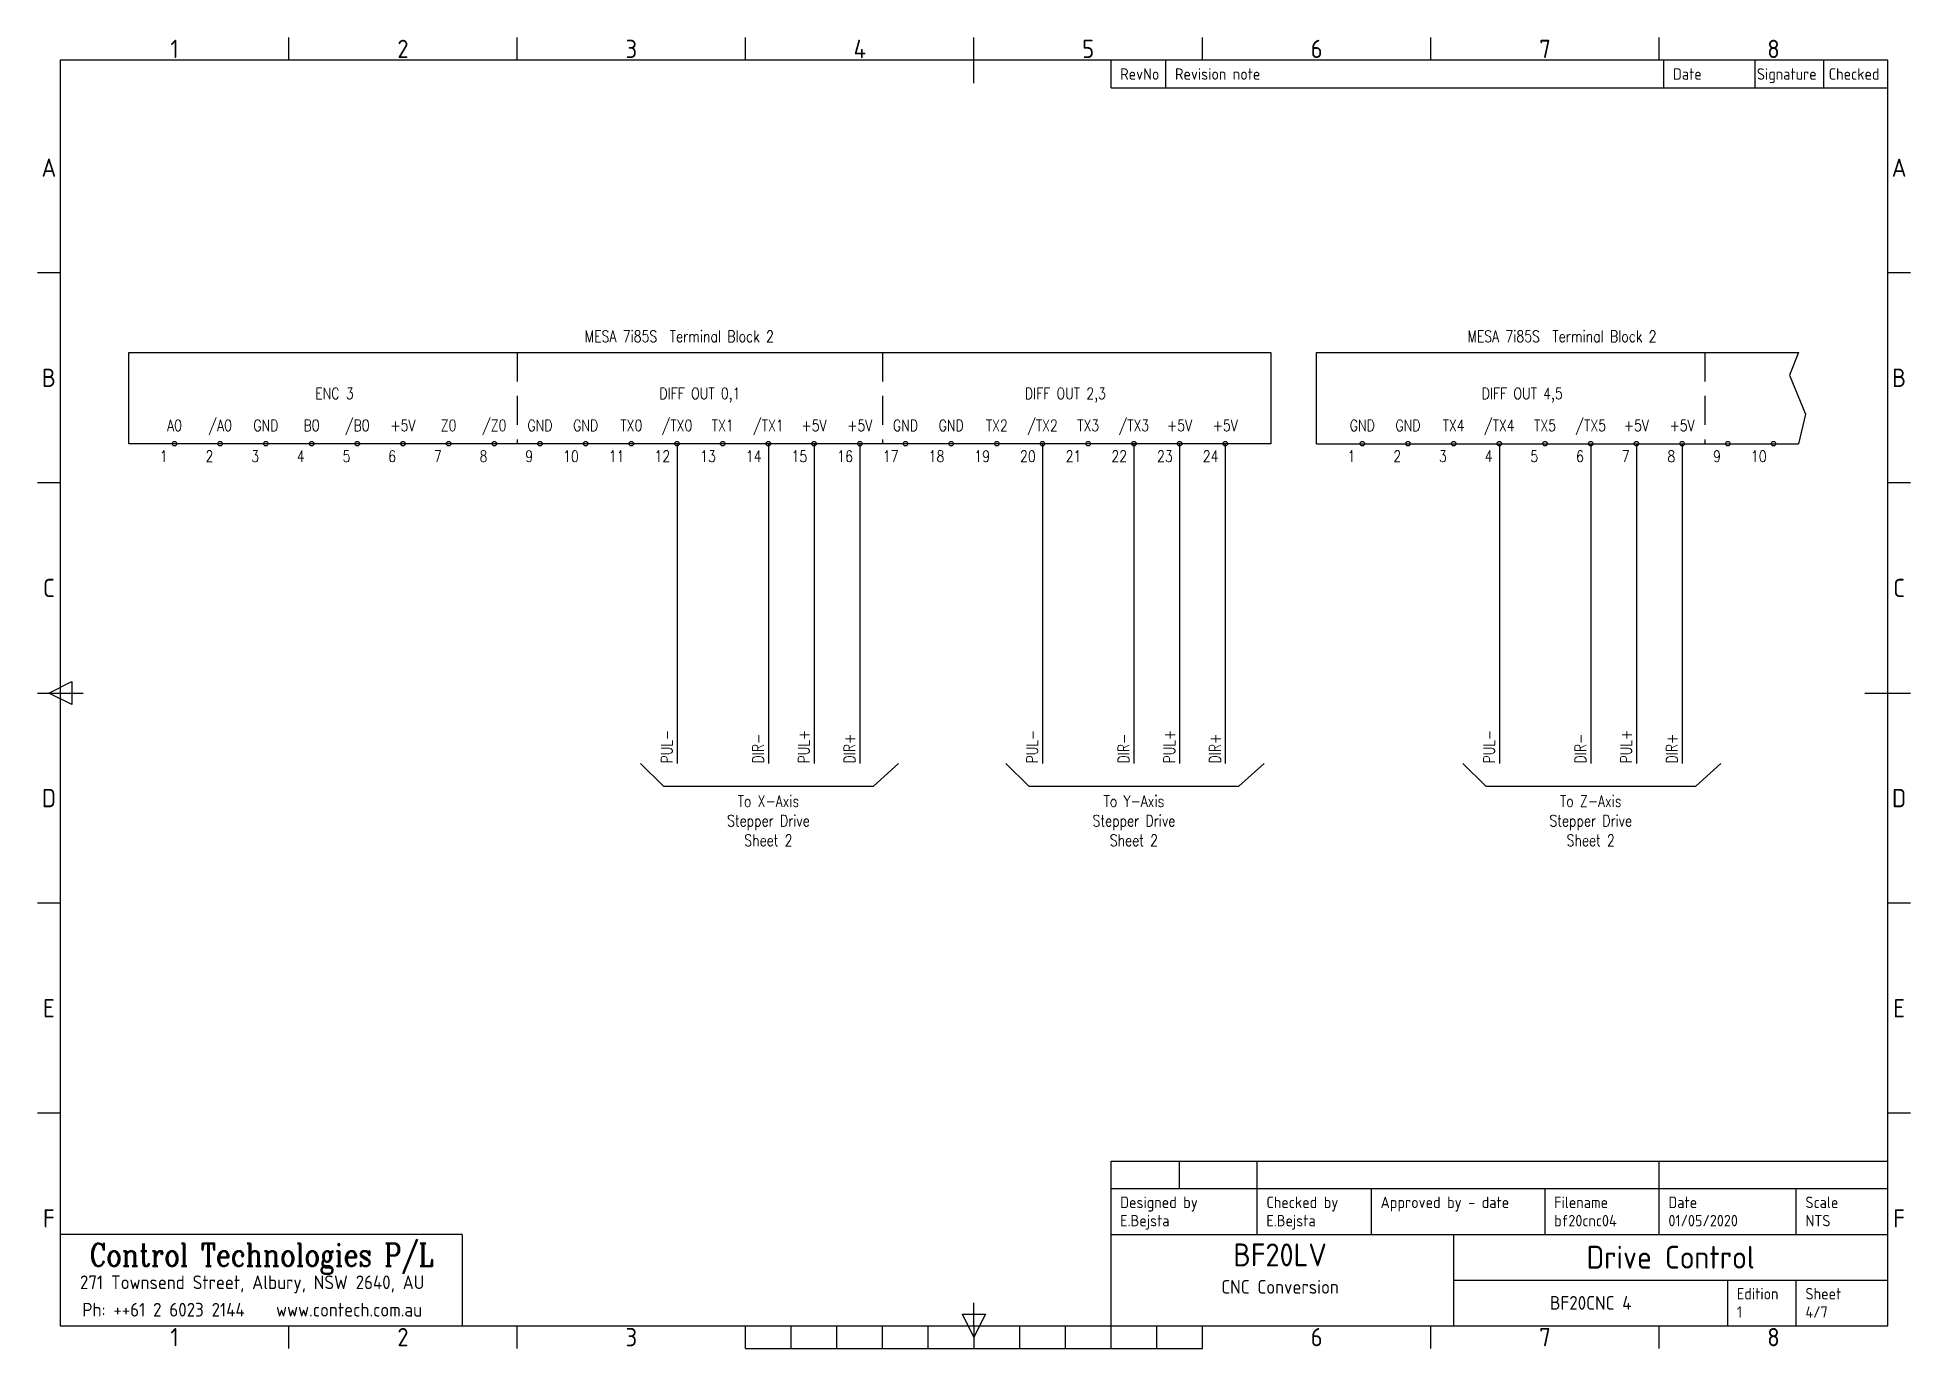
# Model space of a CAD drawing. Extents: x 0 to 410, y 0 to 287.
import ezdxf
from ezdxf.enums import TextEntityAlignment as Align

# ---------------------------------------------------------------- set-up
doc = ezdxf.new("R2010")
doc.units = 0
doc.linetypes.add('DASHED2', pattern=[9.525, 6.35, -3.175])
for name, color, linetype in [('FRAME025', 7, 'CONTINUOUS'), ('FRAME050', 6, 'CONTINUOUS'), ('FRAME070', 5, 'CONTINUOUS'), ('LAYER1', 7, 'CONTINUOUS')]:
    doc.layers.add(name, color=color, linetype=linetype)
doc.styles.add('ISOCP', font='isocp.shx')
doc.styles.add('ROMAN', font='romanc.shx', dxfattribs={"width": 0.8})
doc.styles.add('SIMPLEX', font='simplex.shx', dxfattribs={"width": 0.8})
doc.styles.get("Standard").update_dxf_attribs({"font": 'ISOCP'})

# ---------------------------------------------------------------- blocks, each defined once
blk = doc.blocks.new('CT_FRAME')
at = {"layer": 'FRAME050'}
for p, q in [((60, 287), (60, 292)), ((110, 287), (110, 292)), ((160, 287), (160, 292)), ((210, 282), (210, 292)), ((260, 287), (260, 292)), ((310, 287), (310, 292)), ((360, 287), (360, 292)), ((10, 240.5), (5, 240.5)), ((415, 240.5), (410, 240.5)), ((10, 194.5), (5, 194.5)), ((415, 194.5), (410, 194.5)), ((5, 148.5), (15, 148.5)), ((7.5, 148.5), (12.5, 151)), ((12.5, 146), (7.5, 148.5)), ((12.5, 151), (12.5, 146)), ((405, 148.5), (415, 148.5)), ((10, 102.5), (5, 102.5)), ((415, 102.5), (410, 102.5)), ((10, 56.5), (5, 56.5)), ((415, 56.5), (410, 56.5)), ((207.5, 12.5), (212.5, 12.5)), ((210, 7.5), (207.5, 12.5)), ((210, 10), (210, 15)), ((212.5, 12.5), (210, 7.5)), ((60, 5), (60, 10)), ((110, 5), (110, 10)), ((160, 5), (160, 10)), ((170, 5), (170, 10)), ((180, 5), (180, 10)), ((190, 5), (190, 10)), ((200, 5), (200, 10)), ((210, 10), (210, 5)), ((220, 5), (220, 10)), ((230, 5), (230, 10)), ((240, 5), (240, 10)), ((250, 5), (250, 10)), ((260, 5), (260, 10)), ((310, 5), (310, 10)), ((360, 5), (360, 10)), ((160, 5), (260, 5))]:
    blk.add_line(p, q, dxfattribs=at)
at = {"layer": 'FRAME070'}
for p, q in [((410, 287), (10, 287)), ((10, 287), (10, 10)), ((240, 281), (240, 287)), ((252, 281), (252, 287)), ((361, 281), (361, 287)), ((381, 281), (381, 287)), ((396, 281), (396, 287)), ((410, 10), (410, 287)), ((240, 281), (410, 281)), ((240, 46), (410, 46)), ((240, 40), (240, 46)), ((255, 40), (255, 46)), ((272, 40), (272, 46)), ((360, 40), (360, 46)), ((240, 40), (410, 40)), ((240, 10), (240, 40)), ((272, 30), (272, 40)), ((297, 30), (297, 40)), ((335, 30), (335, 40)), ((360, 30), (360, 40)), ((390, 30), (390, 40)), ((98, 30), (10, 30)), ((98, 30), (98, 10)), ((240, 30), (410, 30)), ((315, 10), (315, 30)), ((315, 20), (410, 20)), ((375, 10), (375, 20)), ((390, 10), (390, 20)), ((10, 10), (410, 10))]:
    blk.add_line(p, q, dxfattribs=at)
at = {"layer": 'FRAME025', "style": 'ISOCP'}
for s, p in [('RevNo', (242, 284)), ('Revision note', (254, 284)), ('Date', (363, 284)), ('Signature', (381.36, 284)), ('Checked', (397.08, 284)), ('Designed by', (242, 37)), ('Checked by', (274, 37)), ('Approved by - date', (299, 37)), ('Filename', (337, 37)), ('Date', (362, 37)), ('Scale', (392, 37)), ('Edition', (377, 17)), ('Sheet', (392, 17))]:
    blk.add_text(s, height=2.5, dxfattribs=at).set_placement(p, align=Align.MIDDLE_LEFT)
at = {"layer": 'FRAME025', "style": 'ROMAN', "width": 0.8}
blk.add_text('Control Technologies P/L', height=5, dxfattribs=at).set_placement((54, 28), align=Align.TOP_CENTER)
at = {"layer": 'FRAME025'}
for s, p in [('271 Townsend Street, Albury, NSW 2640, AU', (52, 21)), ('Ph: ++61 2 6023 2144    www.contech.com.au', (52, 15))]:
    blk.add_text(s, height=3, dxfattribs=at).set_placement(p, align=Align.TOP_CENTER)
at = {"layer": 'FRAME025', "style": 'ISOCP', "flags": 8}
for tag, p in [('DESIGNED_BY', (242, 33)), ('CHECKED_BY', (274, 33)), ('APPROVED_BY_DATE', (299, 33)), ('FILENAME', (337, 33)), ('DATE', (362, 33)), ('SCALE', (392, 33)), ('EDITION', (377, 13)), ('SHEET', (392, 13))]:
    blk.add_attdef(tag, text='', height=2.5, dxfattribs=at).set_placement(p, align=Align.MIDDLE_LEFT)
at = {"layer": 'FRAME050', "style": 'ISOCP'}
for s, p in [('1', (35, 289.5)), ('2', (85, 289.5)), ('3', (135, 289.5)), ('4', (185, 289.5)), ('5', (235, 289.5)), ('6', (285, 289.5)), ('7', (335, 289.5)), ('8', (385, 289.5)), ('A', (7.5, 263.5)), ('A', (412.5, 263.5)), ('B', (7.5, 217.5)), ('B', (412.5, 217.5)), ('C', (7.5, 171.5)), ('C', (412.5, 171.5)), ('D', (7.5, 125.5)), ('D', (412.5, 125.5)), ('E', (7.5, 79.5)), ('E', (412.5, 79.5)), ('F', (7.5, 33.5)), ('F', (412.5, 33.5)), ('1', (35, 7.5)), ('2', (85, 7.5)), ('3', (135, 7.5)), ('6', (285, 7.5)), ('7', (335, 7.5)), ('8', (385, 7.5))]:
    blk.add_text(s, height=4, dxfattribs=at).set_placement(p, align=Align.MIDDLE)
at = {"layer": 'FRAME050', "flags": 8}
for tag, height, p in [('OWNER_1', 5, (277, 23)), ('OWNER_2', 3, (277, 17)), ('OWNER_3', 3, (277, 12))]:
    blk.add_attdef(tag, text='', height=height, dxfattribs=at).set_placement(p, align=Align.CENTER)
at = {"layer": 'FRAME050', "style": 'ISOCP', "flags": 8}
for tag, height, p in [('TITLE', 5, (362.5, 25)), ('DRAWING_NUMBER', 3, (345, 15))]:
    blk.add_attdef(tag, text='', height=height, dxfattribs=at).set_placement(p, align=Align.MIDDLE)

msp = doc.modelspace()

# ---------------------------------------------------------------- linework, layer by layer
at = {"layer": 'LAYER1', "linetype": 'Continuous'}
for p, q in [((20, 198.07), (20, 218.07)), ((20, 218.07), (270, 218.07)), ((270, 218.07), (270, 198.07)), ((280, 198.07), (280, 218.07)), ((280, 218.07), (385.5, 218.07)), ((385.5, 218.07), (383.5, 213.07)), ((383.5, 213.07), (387, 204.57)), ((387, 204.57), (385.5, 198.07)), ((140, 198.07), (140, 128.07)), ((160, 198.07), (160, 128.07)), ((170, 198.07), (170, 128.07)), ((180, 198.07), (180, 128.07)), ((220, 198.07), (220, 128.07)), ((240, 198.07), (240, 128.07)), ((250, 198.07), (250, 128.07)), ((260, 198.07), (260, 128.07)), ((280, 198.07), (385.5, 198.07)), ((320, 198.07), (320, 128.07)), ((340, 198.07), (340, 128.07)), ((350, 198.07), (350, 128.07)), ((360, 198.07), (360, 128.07)), ((132, 128.07), (137, 123.07)), ((183, 123.07), (188.5, 128.07)), ((212, 128.07), (217, 123.07)), ((263, 123.07), (268.5, 128.07)), ((312, 128.07), (317, 123.07)), ((363, 123.07), (368.5, 128.07)), ((137, 123.07), (183, 123.07)), ((217, 123.07), (263, 123.07)), ((317, 123.07), (363, 123.07))]:
    msp.add_line(p, q, dxfattribs=at)
at = {"layer": 'LAYER1', "linetype": 'DASHED2'}
for p, q in [((105, 218.07), (105, 198.07)), ((185, 218.07), (185, 198.07)), ((365, 218.07), (365, 198.07))]:
    msp.add_line(p, q, dxfattribs=at)
at = {"layer": 'LAYER1', "color": 0, "linetype": 'Continuous'}
msp.add_line((270, 198.07), (20, 198.07), dxfattribs=at)
for centre in [(30, 198.07), (40, 198.07), (50, 198.07), (60, 198.07), (70, 198.07), (80, 198.07), (90, 198.07), (100, 198.07), (110, 198.07), (120, 198.07), (130, 198.07), (140, 198.07), (150, 198.07), (160, 198.07), (170, 198.07), (180, 198.07), (190, 198.07), (200, 198.07), (210, 198.07), (220, 198.07), (230, 198.07), (240, 198.07), (250, 198.07), (260, 198.07), (290, 198.07), (300, 198.07), (310, 198.07), (320, 198.07), (330, 198.07), (340, 198.07), (350, 198.07), (360, 198.07), (370, 198.07), (380, 198.07)]:
    msp.add_circle(centre, 0.5, dxfattribs=at)

# ---------------------------------------------------------------- block references
at = {"layer": 'FRAME025', "linetype": 'Continuous'}
ref = msp.add_blockref('CT_FRAME', (-5, -5), dxfattribs=at)
ref.add_attrib('FILENAME', 'bf20cnc04', dxfattribs={"height": 2.5, "style": 'ISOCP'}).set_placement((332, 28), align=Align.MIDDLE_LEFT)
ref.add_attrib('DRAWING_NUMBER', 'BF20CNC 4', dxfattribs={"layer": 'FRAME050', "height": 3, "style": 'ISOCP'}).set_placement((340, 10), align=Align.MIDDLE)
ref.add_attrib('OWNER_2', 'CNC Conversion', dxfattribs={"layer": 'FRAME050', "height": 3}).set_placement((272, 12), align=Align.CENTER)
ref.add_attrib('OWNER_1', 'BF20LV', dxfattribs={"layer": 'FRAME050', "height": 5}).set_placement((272, 18), align=Align.CENTER)
ref.add_attrib('CHECKED_BY', 'E.Bejsta', dxfattribs={"height": 2.5, "style": 'ISOCP'}).set_placement((269, 28), align=Align.MIDDLE_LEFT)
ref.add_attrib('DESIGNED_BY', 'E.Bejsta', dxfattribs={"height": 2.5, "style": 'ISOCP'}).set_placement((237, 28), align=Align.MIDDLE_LEFT)
ref.add_attrib('DATE', '01/05/2020', dxfattribs={"height": 2.5, "style": 'ISOCP'}).set_placement((357, 28), align=Align.MIDDLE_LEFT)
ref.add_attrib('TITLE', 'Drive Control', dxfattribs={"layer": 'FRAME050', "height": 5, "style": 'ISOCP'}).set_placement((357.5, 20), align=Align.MIDDLE)
ref.add_attrib('SCALE', 'NTS', dxfattribs={"height": 2.5, "style": 'ISOCP'}).set_placement((387, 28), align=Align.MIDDLE_LEFT)
ref.add_attrib('EDITION', '1', dxfattribs={"height": 2.5, "style": 'ISOCP'}).set_placement((372, 8), align=Align.MIDDLE_LEFT)
ref.add_attrib('SHEET', '4/7', dxfattribs={"height": 2.5, "style": 'ISOCP'}).set_placement((387, 8), align=Align.MIDDLE_LEFT)

# ---------------------------------------------------------------- texts
at = {"layer": 'LAYER1', "linetype": 'Continuous', "style": 'SIMPLEX', "width": 0.8}
for s, p in [('MESA 7i85S  Terminal Block 2', (140.5, 219.57)), ('MESA 7i85S  Terminal Block 2', (333.71, 219.57)), ('ENC 3', (65, 207.07)), ('DIFF OUT 0,1', (145, 207.07)), ('DIFF OUT 2,3', (225, 207.07)), ('DIFF OUT 4,5', (325, 207.07)), ('A0', (30, 200.07)), ('/A0', (40, 200.07)), ('GND', (50, 200.07)), ('B0', (60, 200.07)), ('/B0', (70, 200.07)), ('+5V', (80, 200.07)), ('Z0', (90, 200.07)), ('/Z0', (100, 200.07)), ('GND', (110, 200.07)), ('GND', (120, 200.07)), ('TX0', (130, 200.07)), ('/TX0', (140, 200.07)), ('TX1', (150, 200.07)), ('/TX1', (160, 200.07)), ('+5V', (170, 200.07)), ('+5V', (180, 200.07)), ('GND', (190, 200.07)), ('GND', (200, 200.07)), ('TX2', (210, 200.07)), ('/TX2', (220, 200.07)), ('TX3', (230, 200.07)), ('/TX3', (240, 200.07)), ('+5V', (250, 200.07)), ('+5V', (260, 200.07)), ('GND', (290, 200.07)), ('GND', (300, 200.07)), ('TX4', (310, 200.07)), ('/TX4', (320, 200.07)), ('TX5', (330, 200.07)), ('/TX5', (340, 200.07)), ('+5V', (350, 200.07)), ('+5V', (360, 200.07))]:
    msp.add_text(s, height=2.5, dxfattribs=at).set_placement(p, align=Align.BOTTOM_CENTER)
for s, p in [('1', (28.5, 196.57)), ('2', (38.5, 196.57)), ('3', (48.5, 196.57)), ('4', (58.5, 196.57)), ('5', (68.5, 196.57)), ('6', (78.5, 196.57)), ('7', (88.5, 196.57)), ('8', (98.5, 196.57)), ('9', (108.5, 196.57)), ('10', (118.5, 196.57)), ('11', (128.5, 196.57)), ('12', (138.5, 196.57)), ('13', (148.5, 196.57)), ('14', (158.5, 196.57)), ('15', (168.5, 196.57)), ('16', (178.5, 196.57)), ('17', (188.5, 196.57)), ('18', (198.5, 196.57)), ('19', (208.5, 196.57)), ('20', (218.5, 196.57)), ('21', (228.5, 196.57)), ('22', (238.5, 196.57)), ('23', (248.5, 196.57)), ('24', (258.5, 196.57)), ('1', (288.5, 196.57)), ('2', (298.5, 196.57)), ('3', (308.5, 196.57)), ('4', (318.5, 196.57)), ('5', (328.5, 196.57)), ('6', (338.5, 196.57)), ('7', (348.5, 196.57)), ('8', (358.5, 196.57)), ('9', (368.5, 196.57)), ('10', (378.5, 196.57))]:
    msp.add_text(s, height=2.5, dxfattribs=at).set_placement(p, align=Align.TOP_RIGHT)
for s, p in [('PUL-', (139, 128.07)), ('DIR-', (159, 128.07)), ('PUL+', (169, 128.07)), ('DIR+', (179, 128.07)), ('PUL-', (219, 128.07)), ('DIR-', (239, 128.07)), ('PUL+', (249, 128.07)), ('DIR+', (259, 128.07)), ('PUL-', (319, 128.07)), ('DIR-', (339, 128.07)), ('PUL+', (349, 128.07)), ('DIR+', (359, 128.07))]:
    msp.add_text(s, height=2.5, rotation=90, dxfattribs=at).set_placement(p)
for s, p in [('To X-Axis', (160, 121.07)), ('To Y-Axis', (240, 121.07)), ('To Z-Axis', (340, 121.07)), ('Stepper Drive', (160, 116.79)), ('Stepper Drive', (240, 116.79)), ('Stepper Drive', (340, 116.79)), ('Sheet 2', (160, 112.5)), ('Sheet 2', (240, 112.5)), ('Sheet 2', (340, 112.5))]:
    msp.add_text(s, height=2.5, dxfattribs=at).set_placement(p, align=Align.TOP_CENTER)

doc.saveas('drawing.dxf')
